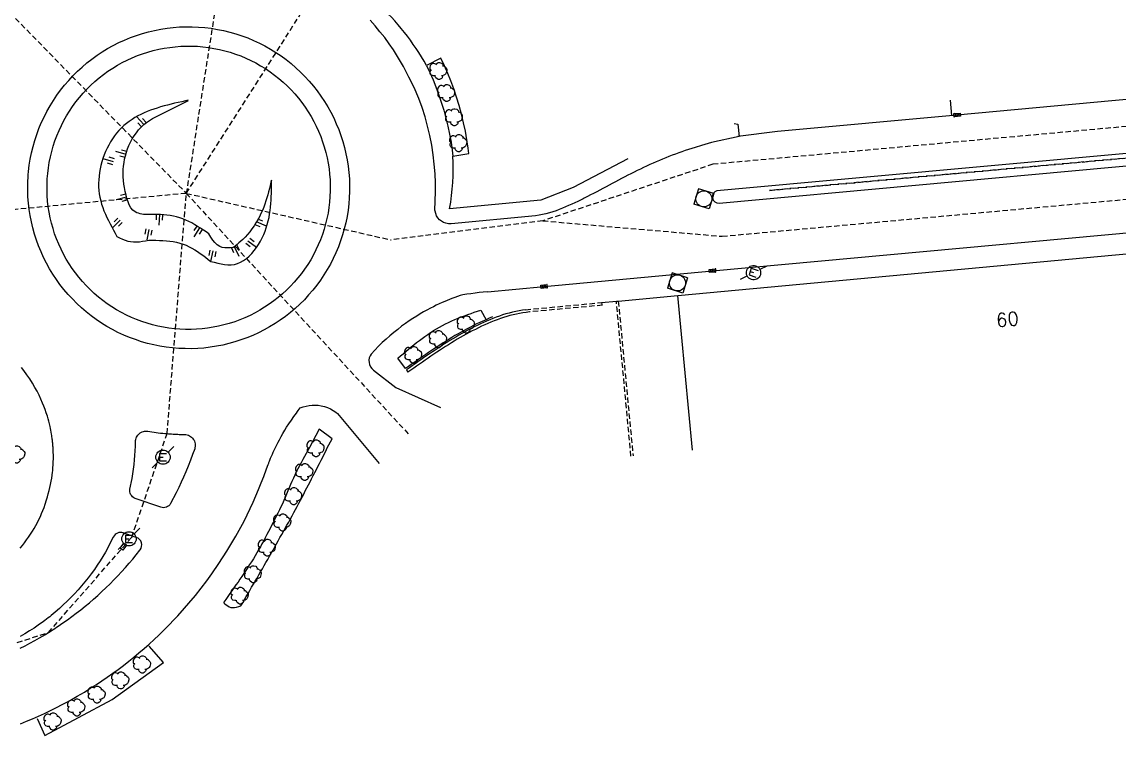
# Model space of a CAD drawing. Header units: millimetres. Extents: x 185000 to 186001, y 128000 to 129000.
# Drawn here: x 185259.2 to 185361.4, y 128887.2 to 128954.2 of the extents above; entities that cross this region are included whole.
import ezdxf
from ezdxf.enums import TextEntityAlignment as Align

# ---------------------------------------------------------------- set-up
doc = ezdxf.new("R2010")
doc.units = ezdxf.units.MM
doc.linetypes.add('DASHED', pattern=[0.75, 0.5, -0.25])
doc.layers.get('0').update_dxf_attribs({"linetype": 'CONTINUOUS'})
for name, color, linetype in [('W0001', 6, 'DASHED'), ('W0008', 7, 'CONTINUOUS'), ('W0100', 7, 'CONTINUOUS'), ('W0112', 1, 'DASHED'), ('W0211', 2, 'CONTINUOUS'), ('W0300', 7, 'CONTINUOUS'), ('W0334', 7, 'CONTINUOUS'), ('W0400', 7, 'CONTINUOUS'), ('W0420', 7, 'CONTINUOUS'), ('W0471', 7, 'CONTINUOUS'), ('W0991', 7, 'CONTINUOUS')]:
    doc.layers.add(name, color=color, linetype=linetype)
doc.styles.get("Standard").update_dxf_attribs({"font": 'romans.shx', "width": 0.85})

# ---------------------------------------------------------------- blocks, each defined once
blk = doc.blocks.new('t211o')
at = {"color": 0, "linetype": 'Continuous'}
for p, q in [((-0.29, 0.5), (-0.29, 0)), ((0, 1), (0, 0)), ((0.29, 0.5), (0.29, 0))]:
    blk.add_line(p, q, dxfattribs=at)
blk = doc.blocks.new('T300')
for p, q in [((-0.8, 0.51), (-0.86, 0.34)), ((-0.86, 0.34), (-0.86, 0.17)), ((-0.86, 0.17), (-0.74, 0.06)), ((-0.69, 0.63), (-0.8, 0.51)), ((-0.8, -0.06), (-0.74, 0.06)), ((-0.74, 0.06), (-0.69, 0.11)), ((-0.57, 0.69), (-0.69, 0.63)), ((-0.46, 0.69), (-0.57, 0.69)), ((-0.29, 0.63), (-0.46, 0.69)), ((-0.29, 0.63), (-0.17, 0.74)), ((-0.23, 0.57), (-0.29, 0.63)), ((-0.17, 0.74), (-0.06, 0.8)), ((-0.06, 0.8), (0.06, 0.8)), ((0.06, 0.8), (0.23, 0.74)), ((0.23, 0.74), (0.34, 0.63)), ((0.34, 0.63), (0.4, 0.51)), ((0.46, 0.46), (0.34, 0.46)), ((0.4, 0.51), (0.4, 0.46)), ((0.57, 0.4), (0.46, 0.46)), ((0.57, 0.4), (0.69, 0.29)), ((0.69, 0.29), (0.74, 0.17)), ((0.74, 0.06), (0.69, -0.17)), ((0.74, 0.17), (0.74, 0.06)), ((-0.8, -0.17), (-0.8, -0.06)), ((-0.8, -0.23), (-0.8, -0.17)), ((-0.74, -0.34), (-0.8, -0.23)), ((-0.69, -0.4), (-0.74, -0.34)), ((-0.51, -0.46), (-0.69, -0.4)), ((-0.4, -0.46), (-0.51, -0.46)), ((-0.4, -0.46), (-0.34, -0.46)), ((-0.34, -0.46), (-0.34, -0.4)), ((-0.34, -0.51), (-0.34, -0.46)), ((-0.29, -0.63), (-0.34, -0.51)), ((-0.17, -0.74), (-0.29, -0.63)), ((-0.06, -0.8), (-0.17, -0.74)), ((0.06, -0.8), (-0.06, -0.8)), ((0.17, -0.74), (0.06, -0.8)), ((0.23, -0.69), (0.17, -0.74)), ((0.29, -0.46), (0.23, -0.46)), ((0.29, -0.63), (0.23, -0.69)), ((0.46, -0.4), (0.29, -0.46)), ((0.34, -0.51), (0.29, -0.63)), ((0.34, -0.51), (0.34, -0.46)), ((0.57, -0.34), (0.46, -0.4)), ((0.63, -0.29), (0.57, -0.34)), ((0.69, -0.17), (0.63, -0.29))]:
    blk.add_line(p, q)
blk = doc.blocks.new('T471')
for p, q in [((-0.333334, 0.333334), (-0.333334, -0.333334)), ((-0.333334, 0.333334), (0.333334, 0.333334)), ((-0.333334, 0), (0, 0)), ((0.500001, 0.500001), (1.000002, 1.000002)), ((-0.500001, -0.500001), (-1.000002, -1.000002)), ((-0.333334, -0.333334), (0.333334, -0.333334))]:
    blk.add_line(p, q)
blk.add_ellipse((0, 0), major_axis=(0.471405, 0.471405), ratio=1, start_param=5.4977871438, end_param=11.780972451)
blk = doc.blocks.new('T420')
for p, q in [((0.75, 0.75), (-0.75, 0.75)), ((-0.75, 0.75), (-0.75, -0.75)), ((0.75, 0.75), (0.75, -0.75)), ((0.75, -0.75), (-0.75, -0.75))]:
    blk.add_line(p, q)
blk.add_ellipse((0, 0), major_axis=(-0.53, 0.53), ratio=1, start_param=3.926991, end_param=10.210176)
blk = doc.blocks.new('T400')
for p, q in [((-0.15, 0.3), (0.15, 0.3)), ((-0.15, -0.25), (-0.15, 0.3)), ((-0.15, 0.15), (0.15, 0.15)), ((-0.15, 0), (0.15, 0)), ((0.15, 0.3), (0.15, -0.25)), ((-0.15, -0.15), (0.15, -0.15)), ((-0.15, -0.25), (-0.15, -0.3)), ((-0.15, -0.3), (0.15, -0.3)), ((0.15, -0.3), (0.15, -0.25))]:
    blk.add_line(p, q)

msp = doc.modelspace()

# ---------------------------------------------------------------- linework, layer by layer
at = {"layer": 'W0001'}
for points in [[(185278.49, 128963.85), (185274.48, 128938.21)], [(185249.75, 128960.07), (185257.52, 128955.58), (185274.48, 128938.21)], [(185274.48, 128938.21), (185287.57, 128958.75)], [(185202.04, 128887.6), (185250.15, 128893.64), (185261.63, 128897.29), (185269.39, 128906.16), (185272.69, 128915.82), (185274.48, 128938.21)], [(185274.48, 128938.21), (185251.85, 128936.08)], [(185274.48, 128938.21), (185293.58, 128933.87)], [(185274.48, 128938.21), (185295.31, 128915.65)]]:
    msp.add_lwpolyline(points, dxfattribs=at)
for points in [[(186000, 128744.75), (185977.82, 128747.36), (185950.62, 128750.62, -0.045351), (185929.53, 128754.24, -0.031434), (185906.62, 128760.97), (185888.65, 128767.58), (185851.72, 128783), (185796.37, 128806.17), (185775.49, 128815.01), (185753.81, 128824.21), (185719.14, 128838.87), (185686.53, 128852.7), (185646.03, 128869.86), (185594.77, 128891.41), (185554.56, 128908.46), (185512.42, 128926.16), (185489.5, 128934.46, 0.028238), (185464.11, 128941.41, 0.030043), (185430.58, 128946.67, 0.045555), (185379.71, 128946.07), (185362.88, 128944.51), (185323.56, 128940.92), (185307.7, 128935.65), (185293.58, 128933.87)], [(185307.7, 128935.65), (185324.41, 128934.21), (185379.29, 128939.23, -0.060092), (185402.16, 128938.27, -0.040995), (185409.73, 128936.05, -0.081882), (185415.46, 128931.9, -0.081882)]]:
    msp.add_lwpolyline(points, format="xyb", dxfattribs=at)
at = {"layer": 'W0008'}
for p, q in [((185300.25, 128928.74), (185299.99, 128928.69)), ((185300.63, 128928.81), (185300.25, 128928.74)), ((185301.01, 128928.86), (185300.63, 128928.81)), ((185301.39, 128928.92), (185301.01, 128928.86)), ((185301.78, 128928.96), (185301.39, 128928.92)), ((185302.16, 128929), (185301.78, 128928.96)), ((185302.54, 128929.04), (185302.16, 128929))]:
    msp.add_line(p, q, dxfattribs=at)
for points in [[(185415.36, 128966.34), (185417.49, 128956.43), (185417.61, 128951.96, -0.424111), (185416.13, 128950.44, 0.02143), (185387.88, 128949.29), (185362.75, 128947.02), (185346.3, 128945.51), (185329.58, 128943.97), (185325.89, 128943.5)], [(185296.86, 128950.12, 0.083694), (185292.27, 128955.91, 0.016939), (185300.56, 128963.38)], [(185315.62, 128941.43), (185310.52, 128938.76), (185307.51, 128937.58), (185299.02, 128936.78, 0.056773), (185299.32, 128941.69), (185300.8, 128941.91), (185300.74, 128942.42), (185300.63, 128943.21), (185300.49, 128944), (185300.32, 128944.79), (185300.13, 128945.59), (185299.91, 128946.39), (185299.67, 128947.18), (185299.41, 128947.96), (185299.14, 128948.68), (185298.85, 128949.39), (185298.54, 128950.09), (185298.2, 128950.79), (185296.86, 128950.12), (185297.17, 128949.46), (185297.47, 128948.8), (185297.74, 128948.13), (185297.99, 128947.46), (185298.24, 128946.72), (185298.47, 128945.97), (185298.68, 128945.22), (185298.86, 128944.46), (185299.02, 128943.72), (185299.15, 128942.97), (185299.26, 128942.22), (185299.32, 128941.69)], [(185593.2, 128887.68), (185552.98, 128904.73), (185510.89, 128922.41), (185488.38, 128931.42, 0.028147), (185463.42, 128938.24, 0.030048), (185430.28, 128943.45, 0.045548), (185379.93, 128943.58), (185363.11, 128942.02), (185323.92, 128938.44, 0.910477), (185324.13, 128937.31), (185379.03, 128942.33, -0.060303), (185402.72, 128941.33, -0.042029), (185410.98, 128938.9, -0.083439), (185417.67, 128934.09)], [(185302.54, 128929.04), (185307.83, 128929.53), (185323.53, 128931), (185379.7, 128936.16, -0.052788), (185399.33, 128935.76, -0.130787), (185412.96, 128929.43)]]:
    msp.add_lwpolyline(points, format="xyb", dxfattribs=at)
for points in [[(185310.97, 128937.46), (185310.68, 128937.33), (185310.4, 128937.2), (185310.11, 128937.07), (185309.82, 128936.94), (185309.53, 128936.82), (185309.24, 128936.7), (185308.95, 128936.59), (185308.63, 128936.48), (185308.32, 128936.39), (185308, 128936.3), (185307.67, 128936.23), (185307.35, 128936.17), (185307.02, 128936.13), (185299.16, 128935.38), (185298.92, 128935.38), (185298.68, 128935.42), (185298.45, 128935.5), (185298.25, 128935.61), (185298.07, 128935.75), (185297.92, 128935.93), (185297.81, 128936.12), (185297.73, 128936.33), (185297.66, 128936.56), (185297.64, 128936.64), (185297.7, 128938.35), (185297.7, 128939.18), (185297.66, 128940.02), (185297.59, 128940.92), (185297.49, 128941.81), (185297.35, 128942.71), (185297.18, 128943.59), (185296.97, 128944.47), (185296.73, 128945.34), (185296.45, 128946.2), (185296.14, 128947.05), (185295.71, 128948.06), (185295.23, 128949.05), (185294.72, 128950.02), (185294.17, 128950.97), (185293.79, 128951.57), (185293.39, 128952.15), (185292.97, 128952.72), (185292.52, 128953.27), (185292.07, 128953.81), (185291.6, 128954.34)], [(185325.99, 128943.52), (185325.99, 128943.52), (185325.99, 128943.52), (185325.99, 128943.52), (185325.99, 128943.52), (185325.99, 128943.52), (185325.99, 128943.52), (185325.99, 128943.52), (185325.99, 128943.52), (185323.43, 128942.95), (185323.43, 128942.95), (185323.43, 128942.95), (185322.5, 128942.68), (185322.5, 128942.68), (185321.89, 128942.49), (185321.58, 128942.39), (185321.28, 128942.29), (185320.97, 128942.19), (185320.67, 128942.08), (185320.37, 128941.98), (185320.06, 128941.87), (185319.76, 128941.76), (185319.46, 128941.64), (185319.17, 128941.52), (185318.87, 128941.4), (185318.57, 128941.28), (185318.27, 128941.15), (185317.98, 128941.02), (185317.68, 128940.89), (185317.38, 128940.75), (185317.09, 128940.61), (185316.8, 128940.47), (185316.5, 128940.33), (185316.21, 128940.18), (185315.92, 128940.04), (185315.63, 128939.89), (185315.34, 128939.74), (185315.05, 128939.59), (185314.76, 128939.43), (185314.47, 128939.28), (185314.18, 128939.13), (185313.89, 128938.98), (185313.6, 128938.82), (185313.31, 128938.67), (185313.02, 128938.52), (185312.73, 128938.36), (185312.44, 128938.21), (185312.15, 128938.06), (185311.86, 128937.91), (185311.57, 128937.76), (185311.45, 128937.7), (185311.33, 128937.64), (185311.21, 128937.58), (185311.09, 128937.52), (185310.97, 128937.46)], [(185299.99, 128928.69), (185299.74, 128928.6), (185299.74, 128928.6), (185299.49, 128928.51), (185299.24, 128928.42), (185299.01, 128928.33), (185298.78, 128928.23), (185298.56, 128928.14), (185298.33, 128928.04), (185298.06, 128927.91), (185297.78, 128927.78), (185297.51, 128927.65), (185297.23, 128927.51), (185296.91, 128927.33), (185296.59, 128927.16), (185296.27, 128926.97), (185295.96, 128926.78), (185295.6, 128926.55), (185295.25, 128926.32), (185294.9, 128926.08), (185294.55, 128925.82), (185294.18, 128925.54), (185293.81, 128925.25), (185293.45, 128924.94), (185293.1, 128924.63), (185292.74, 128924.3), (185292.38, 128923.96), (185292.04, 128923.6), (185291.7, 128923.24), (185291.6, 128923.07), (185291.53, 128922.87), (185291.5, 128922.66), (185291.51, 128922.45), (185291.55, 128922.25), (185291.64, 128922.06), (185291.76, 128921.89), (185291.91, 128921.75), (185294, 128920.13), (185298.16, 128918.25)], [(185303.01, 128926.69), (185302.71, 128926.57), (185302.42, 128926.44), (185302.12, 128926.31), (185301.83, 128926.18), (185301.53, 128926.04), (185301.24, 128925.89), (185300.95, 128925.74), (185300.66, 128925.59), (185300.37, 128925.43), (185300.09, 128925.28), (185299.81, 128925.12), (185299.52, 128924.95), (185299.24, 128924.78), (185298.97, 128924.61), (185298.69, 128924.44), (185298.41, 128924.27), (185298.14, 128924.09), (185297.87, 128923.92), (185297.6, 128923.74), (185297.32, 128923.56), (185297.05, 128923.37), (185296.79, 128923.19), (185296.52, 128923.01), (185296.25, 128922.82), (185295.98, 128922.63), (185295.71, 128922.45), (185295.45, 128922.26), (185295.18, 128922.07), (185294.91, 128921.88), (185294.18, 128922.85), (185294.43, 128923.06), (185294.68, 128923.27), (185294.93, 128923.48), (185295.18, 128923.69), (185295.44, 128923.9), (185295.69, 128924.1), (185295.94, 128924.3), (185296.2, 128924.5), (185296.46, 128924.69), (185296.72, 128924.88), (185296.98, 128925.07), (185297.25, 128925.25), (185297.52, 128925.42), (185297.8, 128925.59), (185298.07, 128925.75), (185298.35, 128925.91), (185298.64, 128926.05), (185298.92, 128926.19), (185299.22, 128926.32), (185299.51, 128926.45), (185299.81, 128926.57), (185300.11, 128926.69), (185300.41, 128926.8), (185300.71, 128926.91), (185301.02, 128927.02), (185301.32, 128927.13), (185301.63, 128927.23), (185301.93, 128927.33), (185302.42, 128926.44)], [(185259, 128905.15), (185259.21, 128905.4), (185259.41, 128905.66), (185259.6, 128905.92), (185259.79, 128906.18), (185259.96, 128906.45), (185260.14, 128906.72), (185260.3, 128906.99), (185260.45, 128907.26), (185260.6, 128907.54), (185260.74, 128907.82), (185260.88, 128908.1), (185261, 128908.38), (185261.12, 128908.67), (185261.23, 128908.95), (185261.34, 128909.25), (185261.45, 128909.65), (185261.54, 128909.93), (185261.62, 128910.22), (185261.7, 128910.51), (185261.77, 128910.8), (185261.83, 128911.09), (185261.89, 128911.38), (185261.94, 128911.66), (185261.98, 128911.95), (185262.02, 128912.23), (185262.03, 128912.37), (185262.05, 128912.64), (185262.07, 128912.92), (185262.08, 128913.2), (185262.09, 128913.47), (185262.09, 128913.61), (185262.09, 128913.75), (185262.09, 128913.88), (185262.08, 128914.02), (185262.08, 128914.15), (185262.07, 128914.28), (185262.07, 128914.42), (185262.06, 128914.55), (185262.05, 128914.65), (185262.04, 128914.75), (185262.04, 128914.84), (185262.03, 128914.94), (185262.02, 128915.03), (185262.01, 128915.12), (185262, 128915.21), (185261.99, 128915.3), (185261.97, 128915.41), (185261.95, 128915.53), (185261.94, 128915.65), (185261.92, 128915.77), (185261.89, 128915.95), (185261.85, 128916.13), (185261.82, 128916.3), (185261.78, 128916.48), (185261.72, 128916.72), (185261.66, 128916.97), (185261.6, 128917.21), (185261.53, 128917.45), (185261.43, 128917.75), (185261.33, 128918.06), (185261.21, 128918.37), (185261.09, 128918.67), (185260.93, 128919.04), (185260.76, 128919.41), (185260.58, 128919.77), (185260.38, 128920.13), (185260.14, 128920.53), (185259.89, 128920.93), (185259.63, 128921.31), (185259.35, 128921.69), (185259.11, 128921.99)], [(185259.03, 128888.79), (185259.59, 128889.02), (185260.15, 128889.26), (185260.71, 128889.5), (185261.27, 128889.76), (185261.82, 128890.02), (185262.37, 128890.3), (185262.91, 128890.58), (185263.46, 128890.87), (185263.99, 128891.17), (185264.32, 128891.35), (185264.65, 128891.55), (185264.98, 128891.74), (185265.3, 128891.94), (185265.5, 128892.07), (185265.7, 128892.19), (185265.9, 128892.32), (185266.1, 128892.44), (185266.61, 128892.79), (185267.12, 128893.14), (185267.62, 128893.49), (185268.12, 128893.85), (185268.62, 128894.23), (185269.11, 128894.61), (185269.59, 128895), (185270.07, 128895.39), (185270.54, 128895.8), (185271.01, 128896.21), (185271.47, 128896.63), (185271.92, 128897.06), (185272.51, 128897.63), (185273.68, 128898.84), (185275.33, 128900.75), (185276.38, 128902.11), (185276.86, 128902.76), (185277.52, 128903.72), (185278.27, 128904.88), (185279.1, 128906.28), (185279.56, 128907.11), (185279.86, 128907.68), (185280.15, 128908.26), (185280.43, 128908.84), (185280.7, 128909.43), (185280.97, 128910.03), (185281.22, 128910.63), (185281.46, 128911.23), (185281.7, 128911.84), (185281.96, 128912.54), (185282.11, 128912.95), (185282.13, 128913.01), (185282.16, 128913.07), (185282.18, 128913.12), (185282.2, 128913.18), (185282.24, 128913.27), (185282.27, 128913.35), (185282.31, 128913.44), (185282.34, 128913.53), (185282.42, 128913.72), (185282.51, 128913.91), (185282.59, 128914.1), (185282.68, 128914.29), (185282.79, 128914.53), (185282.91, 128914.78), (185283.04, 128915.02), (185283.16, 128915.25), (185283.32, 128915.55), (185283.49, 128915.84), (185283.66, 128916.13), (185283.83, 128916.42), (185284.05, 128916.75), (185284.28, 128917.09), (185284.51, 128917.42), (185284.74, 128917.74), (185284.83, 128917.87), (185284.92, 128917.99), (185285.01, 128918.1), (185285.1, 128918.22), (185285.37, 128918.31), (185285.64, 128918.38), (185285.92, 128918.43), (185286.2, 128918.46), (185286.49, 128918.47), (185286.78, 128918.46), (185287.06, 128918.42), (185287.35, 128918.35), (185287.63, 128918.26), (185287.91, 128918.14), (185288.17, 128917.99), (185288.41, 128917.82), (185288.56, 128917.71), (185292.45, 128913.04)], [(185277.95, 128900.09), (185278.08, 128899.97), (185278.21, 128899.86), (185278.34, 128899.77), (185278.47, 128899.69), (185278.62, 128899.63), (185278.79, 128899.61), (185278.98, 128899.62), (185279.17, 128899.66), (185279.37, 128899.72), (185279.57, 128899.78), (185279.74, 128900.07), (185279.9, 128900.36), (185280.07, 128900.65), (185280.24, 128900.93), (185280.41, 128901.22), (185280.57, 128901.51), (185280.74, 128901.8), (185280.91, 128902.09), (185281.07, 128902.37), (185281.24, 128902.66), (185281.41, 128902.95), (185281.57, 128903.24), (185281.74, 128903.53), (185281.9, 128903.81), (185282.07, 128904.1), (185282.23, 128904.39), (185282.4, 128904.68), (185282.56, 128904.97), (185282.72, 128905.26), (185282.89, 128905.55), (185283.05, 128905.84), (185283.21, 128906.13), (185283.38, 128906.42), (185283.54, 128906.71), (185283.7, 128907), (185283.86, 128907.29), (185284.02, 128907.58), (185284.18, 128907.87), (185284.34, 128908.16), (185284.5, 128908.46), (185284.65, 128908.75), (185284.81, 128909.04), (185284.97, 128909.34), (185285.12, 128909.62), (185285.27, 128909.9), (185285.42, 128910.19), (185285.57, 128910.48), (185285.72, 128910.76), (185285.87, 128911.05), (185286.01, 128911.33), (185286.16, 128911.62), (185286.31, 128911.91), (185286.46, 128912.19), (185286.6, 128912.48), (185286.75, 128912.77), (185286.89, 128913.05), (185287.04, 128913.34), (185287.19, 128913.63), (185287.33, 128913.92), (185287.48, 128914.2), (185287.62, 128914.49), (185287.77, 128914.78), (185287.91, 128915.07), (185288.06, 128915.35), (185286.86, 128916.23), (185285.95, 128914.54), (185285.8, 128914.25), (185285.64, 128913.97), (185285.49, 128913.68), (185285.33, 128913.4), (185285.18, 128913.11), (185285.03, 128912.83), (185284.88, 128912.54), (185284.73, 128912.25), (185284.59, 128911.96), (185284.46, 128911.67), (185284.32, 128911.37), (185284.19, 128911.08), (185284.06, 128910.78), (185283.94, 128910.48), (185283.82, 128910.18), (185283.69, 128909.88), (185283.57, 128909.58), (185283.43, 128909.29), (185283.29, 128909), (185283.15, 128908.71), (185283.01, 128908.42), (185282.86, 128908.13), (185282.72, 128907.84), (185282.58, 128907.55), (185282.43, 128907.27), (185282.29, 128906.98), (185282.14, 128906.69), (185281.99, 128906.41), (185281.84, 128906.12), (185281.69, 128905.84), (185281.53, 128905.56), (185281.38, 128905.28), (185281.22, 128905), (185281.06, 128904.72), (185280.9, 128904.44), (185280.73, 128904.17), (185280.56, 128903.89), (185280.38, 128903.62), (185280.21, 128903.34), (185280.03, 128903.07), (185279.85, 128902.8), (185279.67, 128902.52), (185279.48, 128902.25), (185279.3, 128901.99), (185279.11, 128901.72), (185278.92, 128901.45), (185278.73, 128901.18), (185278.54, 128900.92), (185278.35, 128900.65), (185278.16, 128900.38), (185277.97, 128900.12)], [(185258.99, 128895.82), (185259.45, 128896.05), (185259.91, 128896.29), (185260.36, 128896.54), (185260.8, 128896.79), (185261.08, 128896.96), (185261.35, 128897.12), (185261.63, 128897.29), (185261.9, 128897.46), (185262.06, 128897.56), (185262.23, 128897.67), (185262.39, 128897.78), (185262.55, 128897.89), (185262.98, 128898.18), (185263.4, 128898.48), (185263.82, 128898.78), (185264.23, 128899.09), (185264.64, 128899.41), (185265.05, 128899.74), (185265.45, 128900.07), (185265.84, 128900.4), (185266.23, 128900.75), (185266.61, 128901.1), (185266.99, 128901.46), (185267.37, 128901.82), (185267.73, 128902.19), (185268.1, 128902.57), (185268.45, 128902.95), (185268.8, 128903.34), (185269.15, 128903.74), (185269.49, 128904.14), (185269.82, 128904.54), (185270.15, 128904.96), (185270.17, 128904.99), (185270.26, 128905.14), (185270.31, 128905.31), (185270.33, 128905.48), (185270.3, 128905.66), (185270.23, 128905.82), (185270.12, 128905.96), (185269.98, 128906.08), (185269.82, 128906.15), (185268.61, 128906.58), (185268.47, 128906.61), (185268.34, 128906.62), (185268.2, 128906.6), (185268.07, 128906.56), (185267.95, 128906.5), (185267.84, 128906.41), (185267.75, 128906.31), (185267.68, 128906.19), (185266.94, 128904.79), (185266.7, 128904.37), (185266.45, 128903.97), (185266.18, 128903.56), (185265.91, 128903.17), (185265.63, 128902.77), (185265.34, 128902.39), (185265.03, 128902.01), (185264.72, 128901.63), (185264.4, 128901.26), (185264.07, 128900.9), (185263.73, 128900.54), (185263.38, 128900.2), (185263.02, 128899.86), (185262.65, 128899.53), (185262.27, 128899.2), (185261.89, 128898.88), (185261.75, 128898.76), (185261.6, 128898.65), (185261.45, 128898.53), (185261.3, 128898.42), (185261.05, 128898.24), (185260.8, 128898.06), (185260.54, 128897.88), (185260.29, 128897.71), (185259.86, 128897.44), (185259.44, 128897.18), (185259.01, 128896.93)], [(185260.59, 128889.29), (185261.3, 128887.69), (185267.56, 128891.05), (185272.34, 128894.51), (185271.01, 128896.01)]]:
    msp.add_lwpolyline(points, dxfattribs=at)
for points in [[(185281.73, 128925.48), (185281.2, 128925.22), (185280.67, 128924.97), (185280.12, 128924.75), (185279.57, 128924.55), (185279.01, 128924.37), (185278.44, 128924.21), (185277.87, 128924.07), (185277.29, 128923.96), (185276.71, 128923.87), (185276.12, 128923.8), (185275.54, 128923.76), (185274.95, 128923.73), (185274.36, 128923.74), (185273.77, 128923.76), (185273.18, 128923.81), (185272.6, 128923.88), (185272.02, 128923.97), (185271.44, 128924.09), (185270.87, 128924.23), (185270.3, 128924.39), (185269.74, 128924.58), (185269.19, 128924.78), (185268.65, 128925.01), (185268.11, 128925.26), (185267.59, 128925.53), (185267.08, 128925.81), (185266.57, 128926.12), (185266.09, 128926.45), (185265.61, 128926.8), (185265.15, 128927.17), (185264.7, 128927.55), (185264.27, 128927.95), (185263.86, 128928.37), (185263.46, 128928.8), (185263.08, 128929.25), (185262.71, 128929.72), (185262.37, 128930.19), (185262.04, 128930.68), (185261.73, 128931.19), (185261.45, 128931.7), (185261.18, 128932.23), (185260.94, 128932.76), (185260.71, 128933.31), (185260.51, 128933.86), (185260.33, 128934.42), (185260.17, 128934.99), (185260.04, 128935.56), (185259.92, 128936.14), (185259.83, 128936.72), (185259.77, 128937.31), (185259.72, 128937.9), (185259.71, 128938.19), (185259.7, 128938.48), (185259.7, 128938.78), (185259.7, 128939.07), (185259.71, 128939.37), (185259.73, 128939.66), (185259.75, 128939.95), (185259.78, 128940.25), (185259.85, 128940.83), (185259.94, 128941.41), (185260.06, 128941.99), (185260.2, 128942.56), (185260.36, 128943.13), (185260.54, 128943.69), (185260.75, 128944.24), (185260.97, 128944.79), (185261.22, 128945.32), (185261.49, 128945.84), (185261.78, 128946.36), (185262.09, 128946.86), (185262.42, 128947.35), (185262.77, 128947.82), (185263.13, 128948.28), (185263.52, 128948.73), (185263.92, 128949.16), (185264.34, 128949.58), (185264.77, 128949.98), (185265.22, 128950.36), (185265.68, 128950.72), (185266.16, 128951.07), (185266.65, 128951.39), (185267.15, 128951.7), (185267.67, 128951.98), (185268.19, 128952.25), (185268.73, 128952.49), (185269.27, 128952.72), (185269.83, 128952.92), (185270.39, 128953.1), (185270.95, 128953.26), (185271.53, 128953.39), (185272.11, 128953.51), (185272.69, 128953.6), (185273.27, 128953.67), (185273.86, 128953.71), (185274.45, 128953.73), (185275.04, 128953.73), (185275.63, 128953.7), (185276.21, 128953.66), (185276.8, 128953.59), (185277.38, 128953.49), (185277.96, 128953.38), (185278.53, 128953.24), (185279.1, 128953.07), (185279.66, 128952.89), (185280.21, 128952.69), (185280.75, 128952.46), (185281.29, 128952.21), (185281.81, 128951.94), (185282.32, 128951.65), (185282.82, 128951.34), (185283.31, 128951.01), (185283.79, 128950.67), (185284.25, 128950.3), (185284.7, 128949.92), (185285.13, 128949.51), (185285.54, 128949.1), (185285.94, 128948.66), (185286.32, 128948.21), (185286.69, 128947.75), (185287.03, 128947.27), (185287.36, 128946.78), (185287.66, 128946.28), (185287.95, 128945.76), (185288.22, 128945.24), (185288.46, 128944.7), (185288.68, 128944.16), (185288.89, 128943.6), (185289.07, 128943.04), (185289.22, 128942.48), (185289.36, 128941.9), (185289.47, 128941.33), (185289.56, 128940.74), (185289.63, 128940.16), (185289.68, 128939.57), (185289.7, 128938.98), (185289.7, 128938.39), (185289.67, 128937.8), (185289.62, 128937.22), (185289.55, 128936.63), (185289.46, 128936.05), (185289.34, 128935.47), (185289.2, 128934.9), (185289.04, 128934.34), (185288.86, 128933.78), (185288.65, 128933.22), (185288.42, 128932.68), (185288.18, 128932.15), (185287.91, 128931.62), (185287.62, 128931.11), (185287.31, 128930.61), (185286.98, 128930.12), (185286.63, 128929.64), (185286.27, 128929.18), (185285.88, 128928.74), (185285.48, 128928.3), (185285.06, 128927.89), (185284.63, 128927.49), (185284.18, 128927.11), (185283.72, 128926.75), (185283.24, 128926.4), (185282.75, 128926.08), (185282.24, 128925.77)], [(185279.47, 128926.43), (185278.99, 128926.25), (185278.49, 128926.09), (185277.99, 128925.95), (185277.49, 128925.83), (185276.98, 128925.73), (185276.47, 128925.65), (185275.95, 128925.59), (185275.44, 128925.55), (185274.92, 128925.54), (185274.4, 128925.54), (185273.88, 128925.56), (185273.37, 128925.6), (185272.85, 128925.66), (185272.34, 128925.75), (185271.83, 128925.85), (185271.33, 128925.97), (185270.83, 128926.11), (185270.34, 128926.27), (185269.85, 128926.46), (185269.37, 128926.65), (185268.9, 128926.87), (185268.44, 128927.11), (185267.99, 128927.36), (185267.55, 128927.64), (185267.12, 128927.93), (185266.7, 128928.23), (185266.29, 128928.55), (185265.9, 128928.89), (185265.52, 128929.25), (185265.16, 128929.61), (185264.81, 128929.99), (185264.47, 128930.39), (185264.15, 128930.8), (185263.85, 128931.22), (185263.56, 128931.65), (185263.29, 128932.09), (185263.04, 128932.55), (185262.81, 128933.01), (185262.59, 128933.48), (185262.39, 128933.96), (185262.21, 128934.45), (185262.06, 128934.94), (185261.92, 128935.44), (185261.8, 128935.94), (185261.7, 128936.45), (185261.62, 128936.96), (185261.56, 128937.48), (185261.52, 128938), (185261.51, 128938.25), (185261.5, 128938.51), (185261.5, 128938.77), (185261.5, 128939.03), (185261.51, 128939.29), (185261.52, 128939.55), (185261.54, 128939.81), (185261.57, 128940.07), (185261.63, 128940.58), (185261.71, 128941.09), (185261.81, 128941.6), (185261.94, 128942.1), (185262.08, 128942.6), (185262.24, 128943.09), (185262.42, 128943.58), (185262.62, 128944.06), (185262.84, 128944.53), (185263.08, 128944.99), (185263.33, 128945.44), (185263.6, 128945.88), (185263.89, 128946.31), (185264.2, 128946.73), (185264.52, 128947.14), (185264.86, 128947.53), (185265.21, 128947.91), (185265.58, 128948.28), (185265.96, 128948.63), (185266.36, 128948.96), (185266.76, 128949.28), (185267.18, 128949.58), (185267.62, 128949.87), (185268.06, 128950.14), (185268.51, 128950.39), (185268.97, 128950.63), (185269.45, 128950.84), (185269.92, 128951.04), (185270.41, 128951.22), (185270.91, 128951.38), (185271.4, 128951.52), (185271.91, 128951.63), (185272.42, 128951.73), (185272.93, 128951.81), (185273.45, 128951.87), (185273.96, 128951.91), (185274.48, 128951.93), (185275, 128951.93), (185275.52, 128951.91), (185276.03, 128951.87), (185276.55, 128951.8), (185277.06, 128951.72), (185277.57, 128951.62), (185278.07, 128951.49), (185278.57, 128951.35), (185279.06, 128951.19), (185279.55, 128951.01), (185280.02, 128950.81), (185280.5, 128950.59), (185280.96, 128950.36), (185281.41, 128950.1), (185281.85, 128949.83), (185282.28, 128949.54), (185282.7, 128949.23), (185283.1, 128948.91), (185283.5, 128948.57), (185283.88, 128948.22), (185284.24, 128947.85), (185284.59, 128947.47), (185284.93, 128947.08), (185285.25, 128946.67), (185285.55, 128946.25), (185285.84, 128945.82), (185286.11, 128945.37), (185286.36, 128944.92), (185286.59, 128944.46), (185286.81, 128943.99), (185287.01, 128943.51), (185287.18, 128943.02), (185287.34, 128942.53), (185287.48, 128942.03), (185287.6, 128941.52), (185287.7, 128941.01), (185287.78, 128940.5), (185287.84, 128939.99), (185287.88, 128939.47), (185287.9, 128938.95), (185287.9, 128938.43), (185287.87, 128937.92), (185287.83, 128937.4), (185287.77, 128936.89), (185287.69, 128936.37), (185287.58, 128935.87), (185287.46, 128935.36), (185287.32, 128934.86), (185287.16, 128934.37), (185286.98, 128933.89), (185286.78, 128933.41), (185286.56, 128932.94), (185286.32, 128932.48), (185286.07, 128932.02), (185285.8, 128931.58), (185285.51, 128931.15), (185285.2, 128930.73), (185284.88, 128930.33), (185284.54, 128929.93), (185284.19, 128929.56), (185283.82, 128929.19), (185283.44, 128928.84), (185283.04, 128928.5), (185282.63, 128928.18), (185282.21, 128927.88), (185281.78, 128927.59), (185281.34, 128927.32), (185280.89, 128927.07), (185280.42, 128926.84), (185279.95, 128926.62)], [(185274.23, 128911.78), (185274.01, 128911.29), (185273.78, 128910.81), (185273.54, 128910.32), (185273.01, 128909.31), (185272.94, 128909.2), (185272.84, 128909.1), (185272.74, 128909.03), (185272.62, 128908.97), (185272.49, 128908.93), (185272.36, 128908.92), (185272.23, 128908.93), (185272.1, 128908.96), (185269.72, 128909.79), (185269.6, 128909.84), (185269.48, 128909.92), (185269.39, 128910.02), (185269.31, 128910.13), (185269.26, 128910.26), (185269.22, 128910.39), (185269.22, 128910.53), (185269.23, 128910.66), (185269.43, 128911.65), (185269.5, 128912.08), (185269.56, 128912.51), (185269.62, 128912.95), (185269.66, 128913.38), (185269.69, 128913.8), (185269.72, 128914.23), (185269.74, 128914.65), (185269.75, 128915.07), (185269.76, 128915.18), (185269.78, 128915.28), (185269.81, 128915.39), (185269.85, 128915.49), (185269.9, 128915.58), (185269.96, 128915.67), (185270.03, 128915.75), (185270.11, 128915.83), (185270.19, 128915.89), (185270.29, 128915.95), (185270.38, 128915.99), (185270.49, 128916.02), (185270.59, 128916.05), (185270.7, 128916.06), (185270.81, 128916.06), (185270.91, 128916.05), (185271.87, 128915.91), (185272.07, 128915.88), (185272.28, 128915.86), (185272.48, 128915.84), (185272.69, 128915.82), (185272.83, 128915.81), (185272.97, 128915.8), (185273.11, 128915.79), (185273.26, 128915.78), (185273.4, 128915.77), (185273.54, 128915.76), (185273.68, 128915.76), (185273.82, 128915.75), (185274.33, 128915.74), (185274.45, 128915.73), (185274.57, 128915.71), (185274.68, 128915.67), (185274.78, 128915.62), (185274.88, 128915.56), (185274.98, 128915.49), (185275.06, 128915.4), (185275.13, 128915.31), (185275.2, 128915.21), (185275.25, 128915.11), (185275.28, 128914.99), (185275.31, 128914.88), (185275.31, 128914.82), (185275.32, 128914.76), (185275.32, 128914.7), (185275.31, 128914.64), (185275.31, 128914.58), (185275.29, 128914.53), (185275.28, 128914.47), (185275.26, 128914.41), (185275.07, 128913.87), (185274.87, 128913.34), (185274.66, 128912.8), (185274.44, 128912.27)]]:
    msp.add_lwpolyline(points, close=True, dxfattribs=at)
at = {"layer": 'W0100'}
for p, q in [((185268.31, 128905.15), (185268.65, 128905.62)), ((185268.58, 128904.96), (185268.31, 128905.15)), ((185268.92, 128905.43), (185268.58, 128904.96)), ((185268.65, 128905.62), (185268.92, 128905.43))]:
    msp.add_line(p, q, dxfattribs=at)
msp.add_lwpolyline([(185321.64, 128914.28), (185321.64, 128914.28), (185320.28, 128928.69), (185380.79, 128934.31), (185381.25, 128929.33)], dxfattribs=at)
at = {"layer": 'W0112'}
msp.add_line((185295, 128921.76), (185295.14, 128921.56), dxfattribs=at)
for points in [[(185416.43, 128953.16), (185417.1, 128946.48), (185416.42, 128944.92), (185415.27, 128944.45), (185401.08, 128944.41), (185379.02, 128943.03), (185328.83, 128938.48), (185379.63, 128943.1)], [(185306.11, 128927.37), (185305.8, 128927.33), (185305.49, 128927.27), (185305.18, 128927.21), (185304.88, 128927.14), (185304.57, 128927.06), (185304.27, 128926.97), (185303.96, 128926.88), (185303.66, 128926.78), (185303.36, 128926.67), (185303.06, 128926.55), (185302.77, 128926.43), (185302.47, 128926.31), (185302.18, 128926.18), (185301.89, 128926.04), (185301.6, 128925.9), (185301.31, 128925.76), (185301.02, 128925.61), (185300.73, 128925.46), (185300.44, 128925.31), (185300.16, 128925.15), (185299.88, 128924.99), (185299.6, 128924.82), (185299.32, 128924.66), (185299.04, 128924.49), (185298.77, 128924.32), (185298.49, 128924.15), (185298.22, 128923.97), (185297.95, 128923.79), (185297.68, 128923.61), (185297.41, 128923.43), (185297.14, 128923.25), (185296.87, 128923.07), (185296.6, 128922.88), (185296.33, 128922.7), (185296.07, 128922.51), (185295.8, 128922.33), (185295.53, 128922.14), (185295.27, 128921.95), (185295, 128921.76)], [(185313.26, 128927.79), (185306.45, 128927.16), (185306.15, 128927.12), (185305.84, 128927.08), (185305.54, 128927.03), (185305.24, 128926.96), (185304.94, 128926.89), (185304.64, 128926.82), (185304.34, 128926.73), (185304.04, 128926.64), (185303.75, 128926.54), (185303.45, 128926.43), (185303.16, 128926.32), (185302.87, 128926.2), (185302.58, 128926.08), (185302.29, 128925.95), (185302, 128925.82), (185301.71, 128925.68), (185301.42, 128925.53), (185301.13, 128925.39), (185300.85, 128925.24), (185300.57, 128925.08), (185300.29, 128924.93), (185300.01, 128924.77), (185299.73, 128924.61), (185299.45, 128924.44), (185299.18, 128924.27), (185298.9, 128924.1), (185298.63, 128923.93), (185298.36, 128923.76), (185298.09, 128923.58), (185297.82, 128923.4), (185297.55, 128923.22), (185297.28, 128923.04), (185297.01, 128922.86), (185296.74, 128922.68), (185296.48, 128922.49), (185296.21, 128922.31), (185295.94, 128922.12), (185295.68, 128921.93), (185295.41, 128921.74), (185295.14, 128921.56)], [(185306.09, 128927.37), (185313.17, 128928.03), (185313.19, 128927.85)], [(185315.92, 128913.73), (185314.56, 128928.15), (185314.74, 128928.16), (185316.11, 128913.75)]]:
    msp.add_lwpolyline(points, dxfattribs=at)
at = {"layer": 'W0211'}
for points in [[(185274.66, 128946.88), (185274.39, 128946.83), (185274.06, 128946.75), (185273.72, 128946.68), (185273.39, 128946.6), (185273.06, 128946.52), (185272.73, 128946.44), (185272.41, 128946.35), (185272.08, 128946.26), (185271.77, 128946.16), (185271.45, 128946.06), (185271.14, 128945.95), (185270.84, 128945.83), (185270.54, 128945.7), (185270.25, 128945.57), (185269.96, 128945.42), (185269.69, 128945.27), (185269.42, 128945.1), (185269.16, 128944.92), (185268.9, 128944.73), (185268.66, 128944.52), (185268.43, 128944.3), (185268.2, 128944.07), (185267.99, 128943.82), (185267.79, 128943.56), (185267.6, 128943.29), (185267.42, 128943.01), (185267.25, 128942.71), (185267.1, 128942.41), (185266.96, 128942.11), (185266.83, 128941.79), (185266.71, 128941.47), (185266.61, 128941.14), (185266.52, 128940.81), (185266.45, 128940.48), (185266.39, 128940.15), (185266.35, 128939.81), (185266.32, 128939.48), (185266.31, 128939.15), (185266.31, 128938.81), (185266.33, 128938.49), (185266.37, 128938.16), (185266.43, 128937.84), (185266.5, 128937.52), (185266.59, 128937.2), (185266.69, 128936.89), (185266.81, 128936.58), (185266.94, 128936.27), (185267.07, 128935.97), (185267.22, 128935.67), (185267.37, 128935.37), (185267.53, 128935.08), (185267.69, 128934.78), (185267.85, 128934.49), (185268.02, 128934.19), (185268.27, 128934.07), (185268.52, 128933.95), (185268.77, 128933.85), (185269.03, 128933.77), (185269.29, 128933.71), (185269.56, 128933.68), (185269.84, 128933.68), (185270.12, 128933.7), (185270.41, 128933.74), (185270.69, 128933.8), (185270.98, 128933.85), (185271.64, 128933.84), (185271.98, 128933.83), (185272.3, 128933.82), (185272.63, 128933.79), (185272.95, 128933.76), (185273.27, 128933.71), (185273.58, 128933.65), (185273.89, 128933.57), (185274.19, 128933.48), (185274.47, 128933.37), (185274.74, 128933.24), (185275, 128933.1), (185275.26, 128932.95), (185275.52, 128932.79), (185275.77, 128932.62), (185276.02, 128932.44), (185276.27, 128932.25), (185276.52, 128932.06), (185276.77, 128931.87), (185277.09, 128931.79), (185277.41, 128931.71), (185277.73, 128931.64), (185278.04, 128931.58), (185278.36, 128931.56), (185278.66, 128931.56), (185278.96, 128931.59), (185279.25, 128931.68), (185279.54, 128931.8), (185279.82, 128931.95), (185280.08, 128932.14), (185280.34, 128932.36), (185280.58, 128932.61), (185280.8, 128932.87), (185281.01, 128933.15), (185281.21, 128933.45), (185281.39, 128933.75), (185281.55, 128934.06), (185281.69, 128934.38), (185281.82, 128934.69), (185281.93, 128935.01), (185282.03, 128935.32), (185282.11, 128935.64), (185282.19, 128935.96), (185282.24, 128936.29), (185282.29, 128936.61), (185282.33, 128936.93), (185282.36, 128937.25), (185282.39, 128937.58), (185282.4, 128937.9), (185282.41, 128938.23), (185282.42, 128938.56), (185282.43, 128938.88), (185282.43, 128939.21), (185282.43, 128939.44)], [(185282.41, 128939.45), (185282.36, 128939.24), (185282.29, 128938.95), (185282.22, 128938.66), (185282.15, 128938.36), (185282.08, 128938.07), (185281.99, 128937.78), (185281.9, 128937.5), (185281.81, 128937.21), (185281.7, 128936.93), (185281.58, 128936.62), (185281.44, 128936.32), (185281.3, 128936.02), (185281.14, 128935.73), (185280.97, 128935.45), (185280.79, 128935.17), (185280.6, 128934.9), (185280.4, 128934.63), (185280.19, 128934.38), (185279.97, 128934.14), (185279.74, 128933.9), (185279.57, 128933.75), (185279.39, 128933.59), (185279.22, 128933.44), (185279.04, 128933.29), (185278.86, 128933.15), (185278.59, 128933.13), (185278.33, 128933.13), (185278.07, 128933.14), (185277.83, 128933.18), (185277.61, 128933.26), (185277.36, 128933.41), (185277.15, 128933.62), (185276.95, 128933.86), (185276.77, 128934.14), (185276.59, 128934.43), (185276.33, 128934.61), (185276.07, 128934.79), (185275.8, 128934.96), (185275.53, 128935.13), (185275.26, 128935.29), (185274.99, 128935.45), (185274.72, 128935.59), (185274.44, 128935.72), (185274.15, 128935.84), (185273.87, 128935.94), (185273.58, 128936.02), (185273.28, 128936.09), (185272.99, 128936.14), (185272.68, 128936.18), (185272.38, 128936.21), (185272.07, 128936.23), (185271.76, 128936.24), (185271.45, 128936.25), (185271.13, 128936.25), (185270.82, 128936.24), (185270.5, 128936.24), (185270.34, 128936.27), (185270.17, 128936.31), (185270.02, 128936.35), (185269.87, 128936.41), (185269.73, 128936.48), (185269.51, 128936.65), (185269.32, 128936.87), (185269.17, 128937.13), (185269.05, 128937.42), (185268.95, 128937.72), (185268.87, 128938.04), (185268.79, 128938.39), (185268.72, 128938.74), (185268.67, 128939.08), (185268.63, 128939.42), (185268.61, 128939.76), (185268.6, 128940.09), (185268.61, 128940.43), (185268.64, 128940.75), (185268.68, 128941.08), (185268.73, 128941.4), (185268.81, 128941.72), (185268.9, 128942.04), (185269.01, 128942.36), (185269.14, 128942.67), (185269.28, 128942.98), (185269.45, 128943.28), (185269.63, 128943.58), (185269.83, 128943.86), (185270.04, 128944.12), (185270.27, 128944.38), (185270.51, 128944.61), (185270.77, 128944.82), (185271.05, 128945.01), (185271.34, 128945.17), (185274.67, 128946.87)]]:
    msp.add_lwpolyline(points, dxfattribs=at)
at = {"layer": 'W0334'}
msp.add_line((185313.17, 128928.03), (185314.56, 128928.15), dxfattribs=at)
for points in [[(185345.83, 128945.47), (185345.69, 128946.88)], [(185325.54, 128944.71), (185325.88, 128944.67), (185326, 128943.51)], [(185314.74, 128928.16), (185320.28, 128928.69)]]:
    msp.add_lwpolyline(points, dxfattribs=at)

# ---------------------------------------------------------------- block references
at = {"layer": 'W0211'}
for p, rotation in [((185270.51, 128944.61), 41.35623783665227), ((185267.67, 128941.19), 73.90503189858933), ((185268.85, 128941.86), 73.90503189858933), ((185268.91, 128937.9), 104.8269810255853), ((185268.31, 128935.71), 135.7242766453638), ((185272, 128936.23), 177.8597877158325), ((185281.03, 128935.55), 245.784108325815), ((185271.02, 128934.85), 168.6678548594137), ((185275.74, 128935), 147.5190963269932), ((185278.97, 128933.23), 205.4048146021979), ((185280.22, 128933.77), 232.1524199414175), ((185276.99, 128932.85), 167.2097681034413)]:
    msp.add_blockref('t211o', p, dxfattribs=dict(at, rotation=rotation))
at = {"layer": 'W0300'}
for p in [(185298.02, 128949.61), (185298.74, 128947.56), (185299.46, 128945.3), (185299.87, 128942.89), (185300.57, 128925.99), (185297.98, 128924.62), (185295.67, 128923.15), (185286.57, 128914.45), (185258.68, 128913.88), (185285.52, 128912.25), (185284.49, 128910), (185283.47, 128907.55), (185282.03, 128905.2), (185280.72, 128902.72), (185279.5, 128900.72), (185270.39, 128894.31), (185268.37, 128892.83), (185266.17, 128891.5), (185264.28, 128890.3), (185262.07, 128889)]:
    msp.add_blockref('T300', p, dxfattribs=at)
at = {"layer": 'W0400'}
for p, rotation in [((185346.3, 128945.51), 275.251544028719), ((185323.53, 128931), 95.3299758897019), ((185307.83, 128929.53), 95.36531303868242)]:
    msp.add_blockref('T400', p, dxfattribs=dict(at, rotation=rotation))
at = {"layer": 'W0420', "rotation": 342.339186607365}
for p in [(185322.71, 128937.7), (185320.25, 128929.86)]:
    msp.add_blockref('T420', p, dxfattribs=at)
at = {"layer": 'W0471', "rotation": 342.339186607365}
msp.add_blockref('T471', (185327.34, 128930.82), dxfattribs=at)
at = {"layer": 'W0471'}
for p in [(185272.31, 128913.63), (185269.14, 128906.02)]:
    msp.add_blockref('T471', p, dxfattribs=at)

# ---------------------------------------------------------------- texts
at = {"layer": 'W0991'}
msp.add_text('60', height=1.25, rotation=5.395, dxfattribs=at).set_placement((185351, 128926.47), align=Align.MIDDLE)

doc.saveas('drawing.dxf')
